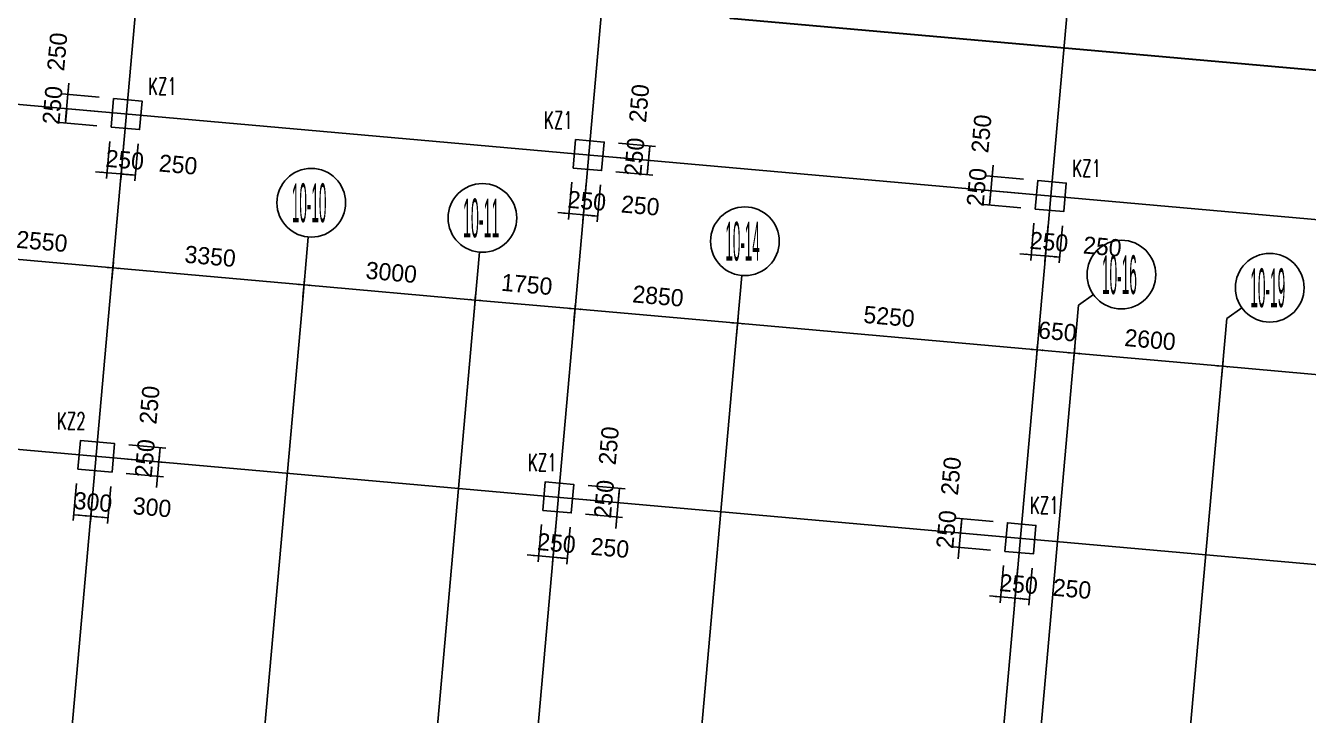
# Model space of a CAD drawing. Extents: x 19107 to 699106, y -67310 to 245688.
# Drawn here: x 616937 to 639333, y 71969 to 84011 of the extents above; entities that cross this region are included whole.
import ezdxf

# ---------------------------------------------------------------- set-up
doc = ezdxf.new("R2010")
doc.units = 0
doc.header["$LTSCALE"] = 100
doc.header["$MEASUREMENT"] = 0
for name, color, linetype in [('AXIS', 3, 'Continuous'), ('DIM', 3, 'Continuous'), ('DOTE', 253, 'Continuous'), ('L-AXIS', 3, 'Continuous')]:
    doc.layers.add(name, color=color, linetype=linetype)
doc.layers.add('Select Column Frame Position', color=7, linetype='Continuous', lineweight=0)
doc.styles.get("Standard").update_dxf_attribs({"font": 'standard'})
doc.styles.add('汉字', font='汉字')
doc.dimstyles.get("Standard").update_dxf_attribs({"dimtxt": 300, "dimasz": 100, "dimexe": 100, "dimexo": 250, "dimgap": 100, "dimtad": 0, "dimtoh": 1, "dimdec": 0, "dimdsep": 46, "dimcen": 0.09, "dimclrt": 7, "dimadec": 0, "dimazin": 0, "dimtfac": 1, "dimtdec": 4, "dimtofl": 0, "dimtmove": 0, "dimatfit": 3, "dimfxl": 1, "dimtolj": 1, "dimtzin": 0, "dimarcsym": 0})

# ---------------------------------------------------------------- blocks, each defined once
blk = doc.blocks.new('*D3645')
at = {"layer": 'L-AXIS', "color": 0, "linetype": 'ByBlock', "lineweight": -2}
for p, q in [((634578, 78137), (634606, 78450)), ((635225, 78080), (635253, 78393)), ((634597, 78350), (635244, 78293))]:
    blk.add_line(p, q, dxfattribs=at)
for points in [[(634597, 78350), (634698, 78358), (634695, 78325)], [(635244, 78293), (635143, 78285), (635146, 78318)]]:
    blk.add_solid(points, dxfattribs=at)
at = {"layer": 'L-AXIS', "color": 7, "linetype": 'Continuous', "lineweight": -2, "insert": (634952, 78670), "char_height": 300, "width": 556.67, "attachment_point": 5, "rotation": 354.9316, "style": '汉字'}
blk.add_mtext('650', dxfattribs=at)
blk = doc.blocks.new('*D356')
at = {"layer": 'L-AXIS', "color": 0, "linetype": 'ByBlock', "lineweight": -2}
for p, q in [((629349, 78601), (629376, 78914)), ((629367, 78814), (634597, 78350)), ((634578, 78137), (634606, 78450))]:
    blk.add_line(p, q, dxfattribs=at)
for points in [[(629367, 78814), (629469, 78822), (629466, 78789)], [(634597, 78350), (634496, 78343), (634499, 78376)]]:
    blk.add_solid(points, dxfattribs=at)
at = {"layer": 'L-AXIS', "color": 7, "linetype": 'Continuous', "lineweight": -2, "insert": (632013, 78931), "char_height": 300, "width": 780, "attachment_point": 5, "rotation": 354.9316, "style": '汉字'}
blk.add_mtext('5250', dxfattribs=at)
blk = doc.blocks.new('_AXISO')
blk.add_circle((0, 0), 0.5)
blk = doc.blocks.new('*D4660')
at = {"layer": 'L-AXIS', "color": 0, "linetype": 'ByBlock', "lineweight": -2}
for p, q in [((615901, 79794), (615929, 80106)), ((615920, 80007), (618460, 79782)), ((618441, 79569), (618469, 79881))]:
    blk.add_line(p, q, dxfattribs=at)
for points in [[(615920, 80007), (616021, 80015), (616018, 79981)], [(618460, 79782), (618359, 79774), (618362, 79807)]]:
    blk.add_solid(points, dxfattribs=at)
at = {"layer": 'L-AXIS', "color": 7, "linetype": 'Continuous', "lineweight": -2, "insert": (617221, 80243), "char_height": 300, "width": 780, "attachment_point": 5, "rotation": 354.9316, "style": '汉字'}
blk.add_mtext('2550', dxfattribs=at)
blk = doc.blocks.new('*D4340')
at = {"layer": 'L-AXIS', "color": 0, "linetype": 'ByBlock', "lineweight": -2}
for p, q in [((618441, 79569), (618469, 79881)), ((618460, 79782), (621797, 79486)), ((621778, 79273), (621806, 79585))]:
    blk.add_line(p, q, dxfattribs=at)
for points in [[(618460, 79782), (618561, 79789), (618558, 79756)], [(621797, 79486), (621696, 79478), (621699, 79511)]]:
    blk.add_solid(points, dxfattribs=at)
at = {"layer": 'L-AXIS', "color": 7, "linetype": 'Continuous', "lineweight": -2, "insert": (620160, 79982), "char_height": 300, "width": 780, "attachment_point": 5, "rotation": 354.9316, "style": '汉字'}
blk.add_mtext('3350', dxfattribs=at)
blk = doc.blocks.new('*D1040')
at = {"layer": 'L-AXIS', "color": 0, "linetype": 'ByBlock', "lineweight": -2}
for p, q in [((626510, 78853), (626537, 79166)), ((626529, 79066), (629367, 78814)), ((629349, 78601), (629376, 78914))]:
    blk.add_line(p, q, dxfattribs=at)
for points in [[(626529, 79066), (626630, 79074), (626627, 79041)], [(629367, 78814), (629266, 78806), (629269, 78840)]]:
    blk.add_solid(points, dxfattribs=at)
at = {"layer": 'L-AXIS', "color": 7, "linetype": 'Continuous', "lineweight": -2, "insert": (627979, 79289), "char_height": 300, "width": 780, "attachment_point": 5, "rotation": 354.9316, "style": '汉字'}
blk.add_mtext('2850', dxfattribs=at)
blk = doc.blocks.new('*D1367')
at = {"layer": 'L-AXIS', "color": 0, "linetype": 'ByBlock', "lineweight": -2}
for p, q in [((621778, 79273), (621806, 79585)), ((621797, 79486), (624785, 79221)), ((624767, 79008), (624794, 79320))]:
    blk.add_line(p, q, dxfattribs=at)
for points in [[(621797, 79486), (621898, 79493), (621895, 79460)], [(624785, 79221), (624684, 79213), (624687, 79246)]]:
    blk.add_solid(points, dxfattribs=at)
at = {"layer": 'L-AXIS', "color": 7, "linetype": 'Continuous', "lineweight": -2, "insert": (623322, 79702), "char_height": 300, "width": 780, "attachment_point": 5, "rotation": 354.9316, "style": '汉字'}
blk.add_mtext('3000', dxfattribs=at)
blk = doc.blocks.new('*D1700')
at = {"layer": 'L-AXIS', "color": 0, "linetype": 'ByBlock', "lineweight": -2}
for p, q in [((624767, 79008), (624794, 79320)), ((624785, 79221), (626529, 79066)), ((626510, 78853), (626537, 79166))]:
    blk.add_line(p, q, dxfattribs=at)
for points in [[(624785, 79221), (624887, 79228), (624884, 79195)], [(626529, 79066), (626428, 79058), (626430, 79091)]]:
    blk.add_solid(points, dxfattribs=at)
at = {"layer": 'L-AXIS', "color": 7, "linetype": 'Continuous', "lineweight": -2, "insert": (625688, 79492), "char_height": 300, "width": 690, "attachment_point": 5, "rotation": 354.9316, "style": '汉字'}
blk.add_mtext('1750', dxfattribs=at)
blk = doc.blocks.new('*D1245')
at = {"layer": 'L-AXIS', "color": 0, "linetype": 'ByBlock', "lineweight": -2}
for p, q in [((637815, 77850), (637843, 78163)), ((637834, 78063), (642665, 77635)), ((642646, 77422), (642674, 77734))]:
    blk.add_line(p, q, dxfattribs=at)
for points in [[(637834, 78063), (637935, 78071), (637932, 78038)], [(642665, 77635), (642564, 77627), (642567, 77660)]]:
    blk.add_solid(points, dxfattribs=at)
at = {"layer": 'L-AXIS', "color": 7, "linetype": 'Continuous', "lineweight": -2, "insert": (640281, 78198), "char_height": 300, "width": 790, "attachment_point": 5, "rotation": 354.9316, "style": '汉字'}
blk.add_mtext('4850', dxfattribs=at)
blk = doc.blocks.new('*D1582')
at = {"layer": 'L-AXIS', "color": 0, "linetype": 'ByBlock', "lineweight": -2}
for p, q in [((635225, 78080), (635253, 78393)), ((635244, 78293), (637834, 78063)), ((637815, 77850), (637843, 78163))]:
    blk.add_line(p, q, dxfattribs=at)
for points in [[(635244, 78293), (635345, 78301), (635343, 78268)], [(637834, 78063), (637733, 78055), (637736, 78089)]]:
    blk.add_solid(points, dxfattribs=at)
at = {"layer": 'L-AXIS', "color": 7, "linetype": 'Continuous', "lineweight": -2, "insert": (636570, 78527), "char_height": 300, "width": 775, "attachment_point": 5, "rotation": 354.9316, "style": '汉字'}
blk.add_mtext('2600', dxfattribs=at)
blk = doc.blocks.new('*D4361')
at = {"layer": 'DIM', "color": 0, "linetype": 'ByBlock', "lineweight": -2}
for p, q in [((617825, 76019), (617768, 75372)), ((618124, 75993), (618067, 75345)), ((617777, 75471), (618076, 75445))]:
    blk.add_line(p, q, dxfattribs=at)
for points in [[(617777, 75471), (617878, 75479), (617875, 75446)], [(618076, 75445), (617975, 75437), (617978, 75470)]]:
    blk.add_solid(points, dxfattribs=at)
at = {"layer": 'DIM', "color": 7, "linetype": 'Continuous', "lineweight": -2, "insert": (618113, 75693), "char_height": 300, "width": 566.67, "attachment_point": 5, "rotation": 354.9316, "style": '汉字'}
blk.add_mtext('300', dxfattribs=at)
blk = doc.blocks.new('*D4732')
at = {"layer": 'DIM', "color": 0, "linetype": 'ByBlock', "lineweight": -2}
for p, q in [((618124, 75993), (618067, 75345)), ((618423, 75966), (618366, 75319)), ((618076, 75445), (618374, 75418))]:
    blk.add_line(p, q, dxfattribs=at)
for points in [[(618076, 75445), (618177, 75453), (618174, 75420)], [(618374, 75418), (618273, 75411), (618276, 75444)]]:
    blk.add_solid(points, dxfattribs=at)
at = {"layer": 'DIM', "color": 7, "linetype": 'Continuous', "lineweight": -2, "insert": (619145, 75601), "char_height": 300, "width": 566.67, "attachment_point": 5, "rotation": 354.9316, "style": '汉字'}
blk.add_mtext('300', dxfattribs=at)
blk = doc.blocks.new('*D5046')
at = {"layer": 'DIM', "color": 0, "linetype": 'ByBlock', "lineweight": -2}
for p, q in [((618716, 76442), (619364, 76385)), ((619224, 75945), (619282, 76593)), ((618694, 76193), (619342, 76136))]:
    blk.add_line(p, q, dxfattribs=at)
for points in [[(619264, 76394), (619256, 76495), (619290, 76492)], [(619242, 76145), (619250, 76044), (619217, 76046)]]:
    blk.add_solid(points, dxfattribs=at)
at = {"layer": 'DIM', "color": 7, "linetype": 'Continuous', "lineweight": -2, "insert": (619019, 76456), "char_height": 300, "width": 566.67, "attachment_point": 5, "rotation": 84.9316, "style": '汉字'}
blk.add_mtext('250', dxfattribs=at)
blk = doc.blocks.new('*D2749')
at = {"layer": 'DIM', "color": 0, "linetype": 'ByBlock', "lineweight": -2}
for p, q in [((618738, 76691), (619386, 76634)), ((619264, 76394), (619286, 76643)), ((618716, 76442), (619364, 76385))]:
    blk.add_line(p, q, dxfattribs=at)
for points in [[(619286, 76643), (619294, 76542), (619261, 76545)], [(619264, 76394), (619256, 76495), (619290, 76492)]]:
    blk.add_solid(points, dxfattribs=at)
at = {"layer": 'DIM', "color": 7, "linetype": 'Continuous', "lineweight": -2, "insert": (619101, 77388), "char_height": 300, "width": 566.67, "attachment_point": 5, "rotation": 84.9316, "style": '汉字'}
blk.add_mtext('250', dxfattribs=at)
blk = doc.blocks.new('*D2052')
at = {"layer": 'DIM', "color": 0, "linetype": 'ByBlock', "lineweight": -2}
for p, q in [((633829, 81577), (633772, 80930)), ((634359, 81329), (633712, 81387)), ((634337, 81080), (633690, 81138))]:
    blk.add_line(p, q, dxfattribs=at)
for points in [[(633811, 81378), (633804, 81479), (633837, 81476)], [(633789, 81129), (633797, 81028), (633764, 81031)]]:
    blk.add_solid(points, dxfattribs=at)
at = {"layer": 'DIM', "color": 7, "linetype": 'Continuous', "lineweight": -2, "insert": (633626, 82124), "char_height": 300, "width": 566.67, "attachment_point": 5, "rotation": 84.9316, "style": '汉字'}
blk.add_mtext('250', dxfattribs=at)
blk = doc.blocks.new('*D2083')
at = {"layer": 'DIM', "color": 0, "linetype": 'ByBlock', "lineweight": -2}
for p, q in [((634337, 81080), (633690, 81138)), ((633789, 81129), (633767, 80880)), ((634315, 80831), (633668, 80889))]:
    blk.add_line(p, q, dxfattribs=at)
for points in [[(633789, 81129), (633797, 81028), (633764, 81031)], [(633767, 80880), (633759, 80981), (633793, 80978)]]:
    blk.add_solid(points, dxfattribs=at)
at = {"layer": 'DIM', "color": 7, "linetype": 'Continuous', "lineweight": -2, "insert": (633544, 81191), "char_height": 300, "width": 566.67, "attachment_point": 5, "rotation": 84.9316, "style": '汉字'}
blk.add_mtext('250', dxfattribs=at)
blk = doc.blocks.new('*D2401')
at = {"layer": 'DIM', "color": 0, "linetype": 'ByBlock', "lineweight": -2}
for p, q in [((634542, 80560), (634485, 79913)), ((634791, 80538), (634734, 79891)), ((634294, 80030), (634942, 79973))]:
    blk.add_line(p, q, dxfattribs=at)
for points in [[(634493, 80012), (634392, 80005), (634395, 80038)], [(634742, 79990), (634843, 79998), (634841, 79965)]]:
    blk.add_solid(points, dxfattribs=at)
at = {"layer": 'DIM', "color": 7, "linetype": 'Continuous', "lineweight": -2, "insert": (634805, 80236), "char_height": 300, "width": 566.67, "attachment_point": 5, "rotation": 354.9316, "style": '汉字'}
blk.add_mtext('250', dxfattribs=at)
blk = doc.blocks.new('*D2754')
at = {"layer": 'DIM', "color": 0, "linetype": 'ByBlock', "lineweight": -2}
for p, q in [((634791, 80538), (634734, 79891)), ((635040, 80516), (634983, 79869)), ((634742, 79990), (634991, 79968))]:
    blk.add_line(p, q, dxfattribs=at)
for points in [[(634742, 79990), (634843, 79998), (634841, 79965)], [(634991, 79968), (634890, 79960), (634893, 79994)]]:
    blk.add_solid(points, dxfattribs=at)
at = {"layer": 'DIM', "color": 7, "linetype": 'Continuous', "lineweight": -2, "insert": (635737, 80153), "char_height": 300, "width": 566.67, "attachment_point": 5, "rotation": 354.9316, "style": '汉字'}
blk.add_mtext('250', dxfattribs=at)
blk = doc.blocks.new('*D436')
at = {"layer": 'DIM', "color": 0, "linetype": 'ByBlock', "lineweight": -2}
for p, q in [((626474, 81276), (626416, 80628)), ((626723, 81254), (626665, 80606)), ((626226, 80746), (626873, 80688))]:
    blk.add_line(p, q, dxfattribs=at)
for points in [[(626425, 80728), (626324, 80720), (626327, 80753)], [(626674, 80706), (626775, 80714), (626772, 80680)]]:
    blk.add_solid(points, dxfattribs=at)
at = {"layer": 'DIM', "color": 7, "linetype": 'Continuous', "lineweight": -2, "insert": (626736, 80951), "char_height": 300, "width": 566.67, "attachment_point": 5, "rotation": 354.9316, "style": '汉字'}
blk.add_mtext('250', dxfattribs=at)
blk = doc.blocks.new('*D792')
at = {"layer": 'DIM', "color": 0, "linetype": 'ByBlock', "lineweight": -2}
for p, q in [((626723, 81254), (626665, 80606)), ((626972, 81232), (626914, 80584)), ((626674, 80706), (626923, 80684))]:
    blk.add_line(p, q, dxfattribs=at)
for points in [[(626674, 80706), (626775, 80714), (626772, 80680)], [(626923, 80684), (626822, 80676), (626825, 80709)]]:
    blk.add_solid(points, dxfattribs=at)
at = {"layer": 'DIM', "color": 7, "linetype": 'Continuous', "lineweight": -2, "insert": (627669, 80869), "char_height": 300, "width": 566.67, "attachment_point": 5, "rotation": 354.9316, "style": '汉字'}
blk.add_mtext('250', dxfattribs=at)
blk = doc.blocks.new('*D1121')
at = {"layer": 'DIM', "color": 0, "linetype": 'ByBlock', "lineweight": -2}
for p, q in [((627265, 81708), (627912, 81650)), ((627791, 81410), (627813, 81659)), ((627243, 81459), (627890, 81401))]:
    blk.add_line(p, q, dxfattribs=at)
for points in [[(627813, 81659), (627820, 81558), (627787, 81561)], [(627791, 81410), (627783, 81511), (627816, 81508)]]:
    blk.add_solid(points, dxfattribs=at)
at = {"layer": 'DIM', "color": 7, "linetype": 'Continuous', "lineweight": -2, "insert": (627567, 81721), "char_height": 300, "width": 566.67, "attachment_point": 5, "rotation": 84.9316, "style": '汉字'}
blk.add_mtext('250', dxfattribs=at)
blk = doc.blocks.new('*D1485')
at = {"layer": 'DIM', "color": 0, "linetype": 'ByBlock', "lineweight": -2}
for p, q in [((627287, 81957), (627934, 81899)), ((627813, 81659), (627835, 81908)), ((627265, 81708), (627912, 81650))]:
    blk.add_line(p, q, dxfattribs=at)
for points in [[(627813, 81659), (627805, 81760), (627838, 81757)], [(627835, 81908), (627843, 81807), (627809, 81810)]]:
    blk.add_solid(points, dxfattribs=at)
at = {"layer": 'DIM', "color": 7, "linetype": 'Continuous', "lineweight": -2, "insert": (627650, 82654), "char_height": 300, "width": 566.67, "attachment_point": 5, "rotation": 84.9316, "style": '汉字'}
blk.add_mtext('250', dxfattribs=at)
blk = doc.blocks.new('*D4452')
at = {"layer": 'DIM', "color": 0, "linetype": 'ByBlock', "lineweight": -2}
for p, q in [((617692, 83008), (617635, 82361)), ((618223, 82761), (617575, 82818)), ((618200, 82512), (617553, 82569))]:
    blk.add_line(p, q, dxfattribs=at)
for points in [[(617675, 82809), (617667, 82910), (617700, 82907)], [(617653, 82560), (617660, 82459), (617627, 82462)]]:
    blk.add_solid(points, dxfattribs=at)
at = {"layer": 'DIM', "color": 7, "linetype": 'Continuous', "lineweight": -2, "insert": (617490, 83555), "char_height": 300, "width": 566.67, "attachment_point": 5, "rotation": 84.9316, "style": '汉字'}
blk.add_mtext('250', dxfattribs=at)
blk = doc.blocks.new('*D4818')
at = {"layer": 'DIM', "color": 0, "linetype": 'ByBlock', "lineweight": -2}
for p, q in [((618200, 82512), (617553, 82569)), ((617653, 82560), (617630, 82311)), ((618178, 82263), (617531, 82320))]:
    blk.add_line(p, q, dxfattribs=at)
for points in [[(617653, 82560), (617660, 82459), (617627, 82462)], [(617630, 82311), (617623, 82412), (617656, 82409)]]:
    blk.add_solid(points, dxfattribs=at)
at = {"layer": 'DIM', "color": 7, "linetype": 'Continuous', "lineweight": -2, "insert": (617407, 82622), "char_height": 300, "width": 566.67, "attachment_point": 5, "rotation": 84.9316, "style": '汉字'}
blk.add_mtext('250', dxfattribs=at)
blk = doc.blocks.new('*D5143')
at = {"layer": 'DIM', "color": 0, "linetype": 'ByBlock', "lineweight": -2}
for p, q in [((618405, 81991), (618348, 81344)), ((618654, 81969), (618597, 81322)), ((618157, 81461), (618805, 81404))]:
    blk.add_line(p, q, dxfattribs=at)
for points in [[(618357, 81444), (618256, 81436), (618259, 81469)], [(618606, 81421), (618707, 81429), (618704, 81396)]]:
    blk.add_solid(points, dxfattribs=at)
at = {"layer": 'DIM', "color": 7, "linetype": 'Continuous', "lineweight": -2, "insert": (618668, 81667), "char_height": 300, "width": 566.67, "attachment_point": 5, "rotation": 354.9316, "style": '汉字'}
blk.add_mtext('250', dxfattribs=at)
blk = doc.blocks.new('*D197')
at = {"layer": 'DIM', "color": 0, "linetype": 'ByBlock', "lineweight": -2}
for p, q in [((618654, 81969), (618597, 81322)), ((618903, 81947), (618846, 81300)), ((618606, 81421), (618855, 81399))]:
    blk.add_line(p, q, dxfattribs=at)
for points in [[(618606, 81421), (618707, 81429), (618704, 81396)], [(618855, 81399), (618754, 81392), (618757, 81425)]]:
    blk.add_solid(points, dxfattribs=at)
at = {"layer": 'DIM', "color": 7, "linetype": 'Continuous', "lineweight": -2, "insert": (619600, 81584), "char_height": 300, "width": 566.67, "attachment_point": 5, "rotation": 354.9316, "style": '汉字'}
blk.add_mtext('250', dxfattribs=at)
blk = doc.blocks.new('*D1702')
at = {"layer": 'DIM', "color": 0, "linetype": 'ByBlock', "lineweight": -2}
for p, q in [((633829, 75353), (633182, 75410)), ((633281, 75401), (633259, 75152)), ((633807, 75104), (633160, 75161))]:
    blk.add_line(p, q, dxfattribs=at)
for points in [[(633259, 75152), (633251, 75253), (633285, 75251)], [(633281, 75401), (633289, 75300), (633256, 75303)]]:
    blk.add_solid(points, dxfattribs=at)
at = {"layer": 'DIM', "color": 7, "linetype": 'Continuous', "lineweight": -2, "insert": (633096, 76147), "char_height": 300, "width": 566.67, "attachment_point": 5, "rotation": 84.9316, "style": '汉字'}
blk.add_mtext('250', dxfattribs=at)
blk = doc.blocks.new('*D2063')
at = {"layer": 'DIM', "color": 0, "linetype": 'ByBlock', "lineweight": -2}
for p, q in [((633277, 75352), (633219, 74704)), ((633807, 75104), (633160, 75161)), ((633785, 74855), (633137, 74912))]:
    blk.add_line(p, q, dxfattribs=at)
for points in [[(633259, 75152), (633251, 75253), (633285, 75251)], [(633237, 74903), (633245, 74802), (633212, 74805)]]:
    blk.add_solid(points, dxfattribs=at)
at = {"layer": 'DIM', "color": 7, "linetype": 'Continuous', "lineweight": -2, "insert": (633014, 75215), "char_height": 300, "width": 566.67, "attachment_point": 5, "rotation": 84.9316, "style": '汉字'}
blk.add_mtext('250', dxfattribs=at)
blk = doc.blocks.new('*D2379')
at = {"layer": 'DIM', "color": 0, "linetype": 'ByBlock', "lineweight": -2}
for p, q in [((634012, 74584), (633954, 73936)), ((634261, 74562), (634203, 73914)), ((633764, 74054), (634412, 73996))]:
    blk.add_line(p, q, dxfattribs=at)
for points in [[(633963, 74036), (633862, 74028), (633865, 74061)], [(634212, 74014), (634313, 74022), (634310, 73988)]]:
    blk.add_solid(points, dxfattribs=at)
at = {"layer": 'DIM', "color": 7, "linetype": 'Continuous', "lineweight": -2, "insert": (634274, 74259), "char_height": 300, "width": 566.67, "attachment_point": 5, "rotation": 354.9316, "style": '汉字'}
blk.add_mtext('250', dxfattribs=at)
blk = doc.blocks.new('*D2729')
at = {"layer": 'DIM', "color": 0, "linetype": 'ByBlock', "lineweight": -2}
for p, q in [((634261, 74562), (634203, 73914)), ((634510, 74540), (634452, 73892)), ((634212, 74014), (634461, 73992))]:
    blk.add_line(p, q, dxfattribs=at)
for points in [[(634212, 74014), (634313, 74022), (634310, 73988)], [(634461, 73992), (634360, 73984), (634363, 74017)]]:
    blk.add_solid(points, dxfattribs=at)
at = {"layer": 'DIM', "color": 7, "linetype": 'Continuous', "lineweight": -2, "insert": (635207, 74177), "char_height": 300, "width": 566.67, "attachment_point": 5, "rotation": 354.9316, "style": '汉字'}
blk.add_mtext('250', dxfattribs=at)
blk = doc.blocks.new('*D414')
at = {"layer": 'DIM', "color": 0, "linetype": 'ByBlock', "lineweight": -2}
for p, q in [((625944, 75299), (625886, 74652)), ((626193, 75277), (626135, 74630)), ((625696, 74769), (626343, 74712))]:
    blk.add_line(p, q, dxfattribs=at)
for points in [[(625895, 74751), (625794, 74744), (625797, 74777)], [(626144, 74729), (626245, 74737), (626242, 74704)]]:
    blk.add_solid(points, dxfattribs=at)
at = {"layer": 'DIM', "color": 7, "linetype": 'Continuous', "lineweight": -2, "insert": (626206, 74975), "char_height": 300, "width": 566.67, "attachment_point": 5, "rotation": 354.9316, "style": '汉字'}
blk.add_mtext('250', dxfattribs=at)
blk = doc.blocks.new('*D775')
at = {"layer": 'DIM', "color": 0, "linetype": 'ByBlock', "lineweight": -2}
for p, q in [((626193, 75277), (626135, 74630)), ((626442, 75255), (626384, 74608)), ((626144, 74729), (626393, 74707))]:
    blk.add_line(p, q, dxfattribs=at)
for points in [[(626144, 74729), (626245, 74737), (626242, 74704)], [(626393, 74707), (626292, 74700), (626295, 74733)]]:
    blk.add_solid(points, dxfattribs=at)
at = {"layer": 'DIM', "color": 7, "linetype": 'Continuous', "lineweight": -2, "insert": (627139, 74892), "char_height": 300, "width": 566.67, "attachment_point": 5, "rotation": 354.9316, "style": '汉字'}
blk.add_mtext('250', dxfattribs=at)
blk = doc.blocks.new('*D1098')
at = {"layer": 'DIM', "color": 0, "linetype": 'ByBlock', "lineweight": -2}
for p, q in [((626735, 75731), (627382, 75674)), ((627243, 75234), (627300, 75882)), ((626713, 75482), (627360, 75425))]:
    blk.add_line(p, q, dxfattribs=at)
for points in [[(627283, 75682), (627275, 75784), (627308, 75781)], [(627261, 75433), (627268, 75332), (627235, 75335)]]:
    blk.add_solid(points, dxfattribs=at)
at = {"layer": 'DIM', "color": 7, "linetype": 'Continuous', "lineweight": -2, "insert": (627037, 75745), "char_height": 300, "width": 566.67, "attachment_point": 5, "rotation": 84.9316, "style": '汉字'}
blk.add_mtext('250', dxfattribs=at)
blk = doc.blocks.new('*D1465')
at = {"layer": 'DIM', "color": 0, "linetype": 'ByBlock', "lineweight": -2}
for p, q in [((626757, 75980), (627404, 75923)), ((627283, 75682), (627305, 75932)), ((626735, 75731), (627382, 75674))]:
    blk.add_line(p, q, dxfattribs=at)
for points in [[(627305, 75932), (627312, 75830), (627279, 75833)], [(627283, 75682), (627275, 75784), (627308, 75781)]]:
    blk.add_solid(points, dxfattribs=at)
at = {"layer": 'DIM', "color": 7, "linetype": 'Continuous', "lineweight": -2, "insert": (627120, 76677), "char_height": 300, "width": 566.67, "attachment_point": 5, "rotation": 84.9316, "style": '汉字'}
blk.add_mtext('250', dxfattribs=at)
blk = doc.blocks.new('后浇带现场')
at = {"color": 6, "lineweight": 30}
blk.add_lwpolyline([(821257, 720830), (821257, 688843), (805860, 662656), (825600, 651049), (814026, 631365), (812236, 611185), (845904, 608199)], dxfattribs=at)

msp = doc.modelspace()

# ---------------------------------------------------------------- linework, layer by layer
at = {"layer": 'DOTE'}
for p, q in [((620637.6, 104331.5), (615201.7, 43040.7)), ((636774.3, 102900.4), (631338.3, 41609.5)), ((628220.1, 98137.5), (625759.7, 70396.4)), ((665016.7, 78359.4), (587271.8, 85254.6)), ((586343.3, 79313.4), (664486.6, 72382.8)), ((621756.2, 79023.7), (620586.5, 65835.5)), ((624744.5, 78758.7), (623574.8, 65570.5)), ((629326.5, 78352.3), (628156.8, 65164.1)), ((635203.4, 77831), (634033.7, 64642.9)), ((637793.2, 77601.3), (636623.6, 64413.2))]:
    msp.add_line(p, q, dxfattribs=at)
at = {"layer": 'L-AXIS', "color": 200}
msp.add_line((626898.6, 81539.5), (626898.5, 81539.3), dxfattribs=at)
at = {"layer": 'L-AXIS'}
for p, q in [((621871.3, 80321), (621756.2, 79023.7)), ((624859.5, 80055.9), (624744.5, 78758.7)), ((629441.5, 79649.5), (629326.5, 78352.3)), ((635318.5, 79128.3), (635580.5, 79315.4)), ((635318.5, 79128.3), (635203.4, 77831)), ((637908.3, 78898.6), (638170.3, 79085.7)), ((637908.3, 78898.6), (637793.2, 77601.3))]:
    msp.add_line(p, q, dxfattribs=at)
at = {"layer": 'Select Column Frame Position', "color": 7, "linetype": 'Continuous', "lineweight": -3}
for points in [[(618427.4, 82240.4), (618925.4, 82196.3), (618969.6, 82694.3), (618471.5, 82738.5), (618427.4, 82240.4)], [(626495.7, 81524.8), (626993.7, 81480.7), (627037.9, 81978.7), (626539.9, 82022.9), (626495.7, 81524.8)], [(634564, 80809.3), (635062.1, 80765.1), (635106.2, 81263.1), (634608.2, 81307.3), (634564, 80809.3)], [(617847.5, 76268.3), (618445.1, 76215.3), (618489.3, 76713.4), (617891.7, 76766.4), (617847.5, 76268.3)], [(625965.6, 75548.3), (626463.7, 75504.1), (626507.8, 76002.2), (626009.8, 76046.4), (625965.6, 75548.3)], [(634034, 74832.7), (634532, 74788.5), (634576.2, 75286.6), (634078.1, 75330.8), (634034, 74832.7)]]:
    msp.add_lwpolyline(points, dxfattribs=at)

# ---------------------------------------------------------------- block references
at = {"color": 3, "lineweight": 30}
msp.add_blockref('后浇带现场', (-182998.7, -527042.1), dxfattribs=at)
at = {"layer": 'AXIS'}
ref = msp.add_blockref('_AXISO', (621924.3, 80918.6), dxfattribs=dict(at, xscale=1199.999999999997, yscale=1200, rotation=359.999645787379))
ref.add_attrib('A', '10-10', (621584.8, 80579.2), dxfattribs={"height": 678.82, "style": '汉字', "width": 0.26})
ref = msp.add_blockref('_AXISO', (624912.5, 80653.6), dxfattribs=dict(at, xscale=1199.999999999997, yscale=1200, rotation=359.999645787379))
ref.add_attrib('A', '10-11', (624573.1, 80314.2), dxfattribs={"height": 678.82, "style": '汉字', "width": 0.273684})
ref = msp.add_blockref('_AXISO', (629494.5, 80247.2), dxfattribs=dict(at, xscale=1199.999999999997, yscale=1200, rotation=359.999645787379))
ref.add_attrib('A', '10-14', (629155.1, 79907.8), dxfattribs={"height": 678.82, "style": '汉字', "width": 0.257426})
ref = msp.add_blockref('_AXISO', (636068.7, 79664.1), dxfattribs=dict(at, xscale=1199.999999999997, yscale=1200, rotation=359.999645787379))
ref.add_attrib('A', '10-16', (635729.3, 79324.7), dxfattribs={"height": 678.82, "style": '汉字', "width": 0.262626})
ref = msp.add_blockref('_AXISO', (638658.6, 79434.4), dxfattribs=dict(at, xscale=1199.999999999997, yscale=1200, rotation=359.999645787379))
ref.add_attrib('A', '10-19', (638319.2, 79095), dxfattribs={"height": 678.82, "style": '汉字', "width": 0.262626})

# ---------------------------------------------------------------- texts
at = {"color": 200, "linetype": 'Continuous', "lineweight": -3, "width": 0.7}
for s, p in [('KZ1', (619075.6, 82800.4)), ('KZ1', (625988.9, 82211.7)), ('KZ1', (635212.3, 81369.2)), ('KZ2', (617484.3, 76958.2)), ('KZ1', (625707.7, 76235.2)), ('KZ1', (634472.8, 75486.8))]:
    msp.add_text(s, height=300, dxfattribs=at).set_placement(p)

# ---------------------------------------------------------------- dimensions: what is measured, and where the dimension line sits
at = {"layer": 'DIM', "color": 200}
for p1, p2, picture, middle in [((618471.5, 82738.5), (618449.4, 82489.5), '*D4452', (617444.9, 83048.5)), ((618449.4, 82489.5), (618427.4, 82240.4), '*D4818', (617362.2, 82116)), ((627015.8, 81729.7), (627037.9, 81978.7), '*D1485', (627605, 82147.4)), ((634608.2, 81307.3), (634586.1, 81058.3), '*D2052', (633581.6, 81617.3)), ((618427.4, 82240.4), (618676.4, 82218.3), '*D5143', (618161.5, 81711.9)), ((618676.4, 82218.3), (618925.4, 82196.3), '*D197', (619094, 81629.1)), ((626993.7, 81480.7), (627015.8, 81729.7), '*D1121', (627522.3, 81214.9)), ((626495.7, 81524.8), (626744.7, 81502.8), '*D436', (626229.9, 80996.3)), ((626744.7, 81502.8), (626993.7, 81480.7), '*D792', (627162.4, 80913.6)), ((634586.1, 81058.3), (634564, 80809.3), '*D2083', (633498.9, 80684.8)), ((634564, 80809.3), (634813, 80787.2), '*D2401', (634298.2, 80280.7)), ((634813, 80787.2), (635062.1, 80765.1), '*D2754', (635230.7, 80198)), ((618467.2, 76464.3), (618489.3, 76713.4), '*D2749', (619056.4, 76882)), ((626485.8, 75753.2), (626507.8, 76002.2), '*D1465', (627075, 76170.8)), ((618445.1, 76215.3), (618467.2, 76464.3), '*D5046', (618973.7, 75949.5)), ((634078.1, 75330.8), (634056, 75081.7), '*D1702', (633051.5, 75640.8)), ((617847.5, 76268.3), (618146.3, 76241.8), '*D4361', (617581.7, 75739.7)), ((618146.3, 76241.8), (618445.1, 76215.3), '*D4732', (618613.8, 75648.2)), ((626463.7, 75504.1), (626485.8, 75753.2), '*D1098', (626992.3, 75238.3)), ((625965.6, 75548.3), (626214.6, 75526.2), '*D414', (625699.8, 75019.7)), ((626214.6, 75526.2), (626463.7, 75504.1), '*D775', (626632.3, 74937)), ((634056, 75081.7), (634034, 74832.7), '*D2063', (632968.8, 74708.3)), ((634034, 74832.7), (634283, 74810.6), '*D2379', (633768.1, 74304.1)), ((634283, 74810.6), (634532, 74788.5), '*D2729', (634700.6, 74221.4))]:
    dim = msp.add_aligned_dim(p1=p1, p2=p2, distance=-800, dimstyle='Standard', dxfattribs=at)
    dim.commit()
    dim.dimension.update_dxf_attribs({"geometry": picture, "text_midpoint": middle})
at = {"layer": 'L-AXIS'}
for base, p1, p2, picture, middle in [((618460.3, 79781.5), (615879.3, 79544.9), (618419.3, 79319.6), '*D4660', (617221.2, 80242.8)), ((621797.2, 79485.6), (618419.3, 79319.6), (621756.2, 79023.7), '*D4340', (620159.6, 79982.2)), ((624785.4, 79220.5), (621756.2, 79023.7), (624744.5, 78758.7), '*D1367', (623322.2, 79701.7)), ((626528.6, 79065.9), (624744.5, 78758.7), (626487.6, 78604.1), '*D1700', (625687.9, 79491.9)), ((629367.4, 78814.2), (626487.6, 78604.1), (629326.5, 78352.3), '*D1040', (627978.9, 79288.7)), ((634596.9, 78350.3), (629326.5, 78352.3), (634556, 77888.5), '*D356', (632013.1, 78930.9)), ((635244.4, 78292.9), (634556, 77888.5), (635203.4, 77831), '*D3645', (634951.6, 78670.3)), ((637834.2, 78063.2), (635203.4, 77831), (637793.2, 77601.3), '*D1582', (636570.2, 78526.7)), ((642665.2, 77634.8), (637793.2, 77601.3), (642624.3, 77172.9), '*D1245', (640280.6, 78197.6))]:
    dim = msp.add_linear_dim(base=base, p1=p1, p2=p2, angle=354.93165, dimstyle='Standard', dxfattribs=at)
    dim.commit()
    dim.dimension.update_dxf_attribs({"geometry": picture, "text_midpoint": middle})

doc.saveas('drawing.dxf')
